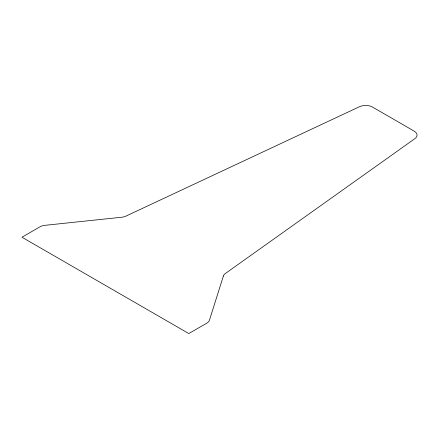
<?xml version="1.0" encoding="UTF-8"?>
<svg xmlns="http://www.w3.org/2000/svg" width="439" height="439" viewBox="0 0 439 439"><rect width="100%" height="100%" fill="white"/><g stroke="black" fill="none" stroke-linecap="round" stroke-linejoin="round"><path stroke-width="0.66" d="M223.396 275.999L209.43 320.245A9.669 5.581 0 0 1 206.753 323.192L188.803 333.552L21.95 237.225L39.9 226.859A9.669 5.581 0 0 1 45.003 225.317L121.636 217.25A9.669 5.581 0 0 0 125.993 216.092L359.574 106.682A9.669 5.581 0 0 1 372.502 107.072L414.229 131.162A9.669 5.581 0 0 1 414.904 138.631L225.399 273.486A9.669 5.581 0 0 0 223.396 275.999"/></g></svg>
